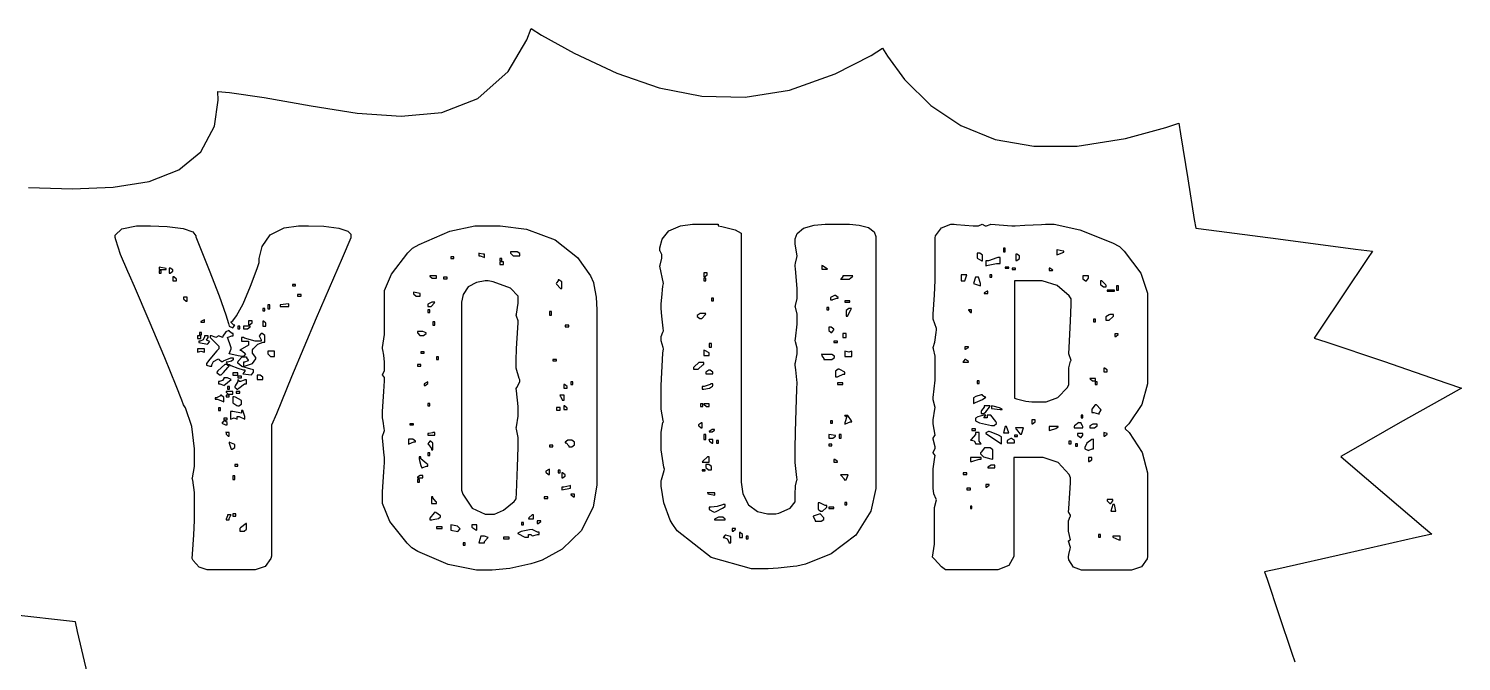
# Model space of a CAD drawing. Extents: x 97 to 264, y 28 to 329.
# Drawn here: x 163.6 to 262.5, y 113.3 to 157.1 of the extents above; entities that cross this region are included whole.
import ezdxf

# ---------------------------------------------------------------- set-up
doc = ezdxf.new("R2010")
doc.units = 0
doc.header["$MEASUREMENT"] = 0

msp = doc.modelspace()

# ---------------------------------------------------------------- linework, layer by layer
at = {"color": 32}
for points in [[(163.554, 146.071), (166.609, 145.976), (169.416, 146.093), (171.885, 146.505), (173.93, 147.292), (175.463, 148.535), (176.393, 150.316), (176.663, 152.122), (176.635, 152.717), (177.439, 152.644), (179.842, 152.289), (183.081, 151.719), (186.262, 151.22), (189.3, 150.998), (192.107, 151.263), (194.594, 152.222), (196.675, 154.084), (197.976, 156.274), (198.261, 157.056), (198.99, 156.61), (201.236, 155.356), (204.176, 153.971), (207.105, 152.962), (210.052, 152.392), (213.041, 152.321), (216.1, 152.811), (219.254, 153.923), (221.748, 155.211), (222.533, 155.715), (222.87, 155.145), (224.062, 153.533), (225.858, 151.736), (227.933, 150.352), (230.302, 149.407), (232.978, 148.926), (235.977, 148.936), (239.31, 149.462), (242.09, 150.215), (242.994, 150.53), (243.116, 149.78), (243.615, 146.685), (244.06, 143.873), (244.158, 143.264), (245.056, 143.149), (249.849, 142.524), (255.189, 141.826), (256.363, 141.676), (256.027, 141.173), (254.391, 138.73), (252.703, 136.218), (252.342, 135.679), (253.136, 135.414), (257.117, 134.069), (261.505, 132.566), (262.503, 132.221), (261.769, 131.808), (258.286, 129.832), (254.872, 127.89), (254.176, 127.493), (254.688, 127.052), (257.223, 124.879), (259.883, 122.616), (260.456, 122.131), (259.414, 121.894), (254.581, 120.8), (249.891, 119.742), (248.921, 119.521), (249.087, 119.028), (249.907, 116.576), (250.797, 113.913), (251.001, 113.312)], [(167.622, 112.484), (166.943, 115.412), (166.794, 116.064), (166.794, 116.064), (165.779, 116.18), (160.827, 116.739)]]:
    msp.add_lwpolyline(points, dxfattribs=at)
at = {"color": 7}
for points in [[(211.173, 143.44), (211.438, 143.396), (212.364, 143.153), (212.761, 142.918), (212.761, 142.839), (212.761, 125.978), (212.761, 125.712), (212.886, 124.912), (213.267, 124.152), (213.906, 123.696), (214.58, 123.542), (214.806, 123.542), (215.158, 123.542), (215.379, 123.587), (216.159, 123.913), (216.499, 124.35), (216.499, 124.495), (216.499, 124.671), (216.499, 124.87), (216.53, 125.461), (216.614, 125.862), (216.642, 125.906), (216.624, 126.048), (216.543, 126.665), (216.499, 127.076), (216.499, 127.212), (216.499, 127.416), (216.506, 128.027), (216.53, 129.197), (216.574, 130.725), (216.624, 132.139), (216.642, 132.608), (216.624, 132.795), (216.543, 133.488), (216.499, 133.809), (216.499, 133.915), (216.516, 133.995), (216.642, 134.597), (216.642, 134.797), (216.642, 134.973), (216.525, 135.424), (216.499, 135.503), (216.516, 135.617), (216.642, 136.642), (216.642, 136.984), (216.642, 137.16), (216.642, 137.337), (216.525, 137.805), (216.499, 137.866), (216.516, 137.92), (216.642, 138.409), (216.642, 138.571), (216.642, 139.092), (216.525, 140.45), (216.499, 140.652), (216.499, 140.705), (216.53, 140.86), (216.614, 141.253), (216.642, 141.358), (216.624, 141.464), (216.499, 142.179), (216.499, 142.416), (216.499, 142.539), (216.644, 142.905), (217.081, 143.26), (217.809, 143.473), (218.573, 143.545), (218.828, 143.545), (220.027, 143.545), (220.252, 143.545), (220.927, 143.485), (221.567, 143.308), (221.947, 143.01), (222.074, 142.697), (222.074, 142.592), (222.074, 125.801), (222.074, 125.283), (221.729, 123.724), (220.701, 122.049), (218.992, 120.775), (217.217, 120.057), (216.606, 119.908), (216.358, 119.882), (215.325, 119.782), (214.644, 119.732), (214.419, 119.732), (213.486, 119.732), (210.691, 120.522), (208.359, 122.353), (207.998, 122.873), (207.874, 123.103), (207.441, 124.302), (207.257, 125.452), (207.257, 125.835), (207.274, 125.871), (207.459, 126.515), (207.469, 126.611), (207.433, 126.753), (207.257, 127.944), (207.257, 128.341), (207.257, 128.94), (207.257, 129.179), (207.371, 129.84), (207.397, 129.892), (207.38, 129.99), (207.257, 130.763), (207.257, 131.021), (207.257, 131.55), (207.257, 132.398), (207.371, 134.621), (207.397, 134.938), (207.38, 135.018), (207.257, 135.487), (207.257, 135.643), (207.257, 135.775), (207.371, 136.094), (207.397, 136.172), (207.38, 136.367), (207.3, 137.182), (207.257, 137.721), (207.257, 137.9), (207.257, 138.045), (207.287, 138.479), (207.371, 139.26), (207.397, 139.453), (207.151, 140.652), (207.167, 140.706), (207.293, 141.195), (207.293, 141.358), (207.293, 141.446), (207.177, 141.684), (207.151, 141.71), (207.151, 141.909), (207.309, 142.504), (207.786, 143.079), (208.578, 143.427), (209.412, 143.545), (209.69, 143.545), (211.173, 143.545), (211.173, 143.44)], [(227.471, 143.545), (227.648, 143.528), (228.785, 143.44), (229.165, 143.44), (229.412, 143.545), (229.622, 143.44), (229.719, 143.44), (229.967, 143.528), (230.011, 143.545), (231.458, 143.44), (231.683, 143.44), (232.356, 143.466), (233.503, 143.528), (233.785, 143.545), (234.378, 143.545), (236.157, 143.153), (238.416, 142.25), (238.901, 141.993), (239.226, 141.684), (240.36, 140.159), (240.841, 138.783), (240.841, 138.325), (240.841, 132.997), (240.841, 132.522), (240.448, 131.093), (239.544, 129.744), (239.29, 129.505), (239.29, 129.399), (239.554, 129.144), (240.462, 127.759), (240.841, 126.37), (240.841, 125.906), (240.841, 120.58), (240.805, 120.421), (240.409, 119.866), (239.726, 119.628), (239.5, 119.628), (236.467, 119.628), (236.28, 119.628), (235.722, 119.844), (235.399, 120.359), (235.373, 120.51), (235.373, 120.565), (235.403, 120.73), (235.487, 121.109), (235.515, 121.215), (235.373, 121.638), (235.373, 121.666), (235.479, 121.744), (235.515, 121.744), (235.373, 122.344), (235.373, 122.943), (235.373, 123.049), (235.487, 123.34), (235.515, 123.366), (235.515, 123.438), (235.399, 123.614), (235.373, 123.649), (235.39, 123.897), (235.47, 124.95), (235.515, 125.668), (235.515, 125.906), (235.515, 126.012), (235.417, 126.25), (234.667, 127.076), (233.635, 127.423), (233.292, 127.423), (231.599, 127.423), (231.599, 120.79), (231.599, 120.581), (231.258, 119.95), (230.507, 119.662), (230.258, 119.662), (226.977, 119.662), (226.883, 119.662), (226.602, 119.878), (226.113, 120.395), (225.99, 120.544), (226.131, 121.426), (226.131, 123.965), (226.271, 124.495), (226.227, 124.549), (226.081, 124.906), (226.024, 125.313), (226.024, 125.448), (226.024, 126.33), (226.024, 126.639), (226.139, 127.442), (226.167, 127.565), (226.024, 127.742), (226.041, 127.768), (226.167, 128.065), (226.167, 128.165), (226.024, 128.694), (226.024, 128.765), (226.139, 128.95), (226.167, 128.976), (226.024, 129.752), (226.024, 130.035), (226.139, 130.758), (226.167, 130.881), (226.024, 131.41), (226.041, 131.57), (226.167, 132.773), (226.167, 133.174), (226.167, 134.232), (226.167, 134.426), (226.05, 134.929), (226.024, 135.008), (226.041, 135.035), (226.135, 135.388), (226.245, 136.058), (226.271, 136.242), (226.253, 136.34), (226.041, 136.992), (226.024, 137.018), (226.041, 137.319), (226.121, 138.673), (226.167, 139.656), (226.167, 139.983), (226.167, 142.592), (226.201, 142.743), (226.606, 143.294), (227.255, 143.545), (227.471, 143.545)], [(171.344, 143.44), (171.59, 143.44), (171.976, 143.44), (173.138, 143.393), (174.24, 143.25), (174.899, 143.009), (175.118, 142.75), (175.118, 142.663), (175.35, 142.092), (176.038, 140.375), (176.728, 138.585), (177.187, 137.291), (177.376, 136.675), (177.411, 136.489), (177.66, 136.385), (177.8, 136.561), (177.738, 136.561), (177.553, 136.747), (177.553, 136.808), (177.668, 136.878), (177.931, 137.22), (178.377, 138.034), (178.897, 139.258), (179.352, 140.487), (179.494, 140.899), (179.494, 141.177), (179.684, 142.011), (180.256, 142.805), (181.204, 143.281), (182.196, 143.44), (182.527, 143.44), (182.885, 143.44), (183.961, 143.4), (184.988, 143.278), (185.602, 143.068), (185.808, 142.845), (185.808, 142.769), (185.808, 142.592), (185.208, 141.207), (183.42, 137.045), (181.711, 132.993), (180.683, 130.444), (180.34, 129.661), (180.34, 129.399), (180.34, 120.614), (180.304, 120.456), (179.895, 119.9), (179.222, 119.662), (178.999, 119.662), (176.072, 119.662), (175.891, 119.662), (175.351, 119.852), (174.932, 120.305), (174.872, 120.438), (174.888, 120.738), (174.968, 122.079), (175.014, 123.071), (175.014, 123.402), (175.014, 124.707), (175.014, 125.016), (174.898, 125.853), (174.872, 125.942), (174.888, 126.013), (175.014, 126.807), (175.014, 127.07), (175.014, 127.493), (175.014, 128.013), (174.827, 129.567), (174.395, 130.854), (174.272, 131.057), (174.149, 131.389), (173.762, 132.373), (172.972, 134.308), (171.895, 136.857), (170.875, 139.229), (170.532, 140.017), (170.408, 140.273), (169.919, 141.443), (169.59, 142.452), (169.546, 142.628), (169.546, 142.78), (169.995, 143.233), (171.006, 143.44), (171.344, 143.44)], [(195.509, 143.44), (196.12, 143.44), (197.951, 143.196), (199.935, 142.462), (201.472, 141.238), (202.359, 139.983), (202.565, 139.524), (202.609, 139.365), (202.753, 138.509), (202.811, 137.63), (202.811, 137.337), (202.811, 126.012), (202.811, 125.514), (202.546, 124.021), (201.748, 122.384), (200.415, 121.097), (199.033, 120.332), (198.544, 120.157), (198.243, 120.069), (196.796, 119.76), (195.566, 119.628), (195.156, 119.628), (194.501, 119.628), (192.533, 120.02), (190.446, 120.924), (190.041, 121.179), (189.697, 121.497), (188.502, 123.005), (187.995, 124.255), (187.995, 124.671), (188.013, 125.042), (188.093, 126.44), (188.137, 127.073), (188.137, 127.283), (188.137, 127.409), (188.105, 127.786), (188.021, 128.561), (187.995, 128.764), (187.995, 128.896), (188.109, 129.214), (188.137, 129.293), (188.119, 129.425), (188.039, 129.928), (187.995, 130.167), (187.995, 130.245), (188.013, 130.598), (188.093, 131.989), (188.137, 132.719), (188.137, 132.961), (187.995, 133.138), (188.013, 133.165), (188.137, 133.409), (188.137, 133.49), (188.137, 133.843), (188.137, 134.009), (188.105, 134.505), (188.021, 134.857), (187.995, 134.902), (188.013, 135.026), (188.137, 135.913), (188.137, 136.208), (188.137, 138.571), (188.137, 138.953), (188.616, 140.097), (189.75, 141.57), (190.077, 141.887), (190.526, 142.151), (192.643, 143.061), (194.37, 143.44), (194.946, 143.44), (195.509, 143.44)], [(194.663, 141.534), (194.663, 141.358), (194.759, 141.358), (195.006, 141.27), (195.05, 141.252), (195.05, 141.464), (194.952, 141.464), (194.707, 141.518), (194.663, 141.534)], [(196.85, 141.64), (196.85, 141.534), (196.858, 141.508), (197.036, 141.358), (197.097, 141.358), (197.485, 141.358), (197.485, 141.464), (197.485, 141.508), (197.299, 141.64), (197.239, 141.64), (196.85, 141.64)], [(229.059, 141.534), (229.059, 141.252), (229.059, 141.191), (229.384, 141.023), (229.446, 141.005), (229.446, 141.358), (229.446, 141.402), (229.26, 141.534), (229.199, 141.534), (229.059, 141.534)], [(230.893, 141.64), (230.999, 141.64), (230.999, 141.887), (230.893, 141.887), (230.893, 141.64)], [(234.561, 141.781), (234.561, 141.428), (234.64, 141.456), (235.056, 141.621), (235.056, 141.676), (235.002, 141.686), (234.596, 141.773), (234.561, 141.781)], [(172.579, 140.582), (172.579, 140.406), (173.073, 140.406), (173.073, 140.476), (172.579, 140.582)], [(173.284, 140.512), (173.284, 140.159), (173.345, 140.159), (173.531, 140.291), (173.531, 140.335), (173.531, 140.379), (173.345, 140.512), (173.284, 140.512)], [(192.723, 141.181), (192.933, 141.181), (192.933, 141.288), (192.723, 141.288), (192.723, 141.181)], [(196.108, 141.005), (196.251, 141.005), (196.251, 141.181), (196.108, 141.181), (196.108, 141.005)], [(196.108, 140.758), (196.357, 140.758), (196.357, 140.935), (196.108, 140.935), (196.108, 140.758)], [(218.333, 140.688), (218.333, 140.442), (218.722, 140.442), (218.713, 140.459), (218.396, 140.662), (218.333, 140.688)], [(229.658, 141.005), (229.658, 140.652), (229.719, 140.68), (230.414, 140.829), (230.646, 140.829), (230.646, 141.252), (230.504, 141.252), (230.416, 141.217), (229.847, 141.005), (229.658, 141.005)], [(230.999, 140.582), (230.999, 140.512), (231.246, 140.512), (231.246, 140.582), (230.999, 140.582)], [(231.492, 140.406), (231.705, 140.406), (231.705, 140.512), (231.492, 140.512), (231.492, 140.406)], [(231.739, 141.464), (231.739, 141.041), (231.801, 141.041), (231.987, 141.173), (231.987, 141.217), (231.987, 141.323), (231.987, 141.359), (231.801, 141.464), (231.739, 141.464)], [(234.032, 140.512), (234.032, 140.335), (234.28, 140.335), (234.287, 140.357), (234.096, 140.512), (234.032, 140.512)], [(172.579, 140.335), (172.579, 140.159), (172.721, 140.159), (172.721, 140.335), (172.579, 140.335)], [(173.531, 139.912), (173.531, 139.63), (173.779, 139.63), (173.779, 139.7), (173.779, 139.754), (173.593, 139.912), (173.531, 139.912)], [(191.276, 139.983), (191.284, 139.956), (191.437, 139.806), (191.488, 139.806), (191.735, 139.806), (191.735, 139.983), (191.276, 139.983)], [(192.228, 139.77), (192.476, 139.77), (192.476, 139.876), (192.228, 139.876), (192.228, 139.77)], [(193.463, 137.972), (193.463, 125.166), (193.551, 124.893), (194.207, 123.927), (195.104, 123.508), (195.403, 123.508), (195.545, 123.508), (195.749, 123.508), (196.365, 123.773), (197.088, 124.39), (197.239, 124.567), (197.255, 124.973), (197.335, 126.789), (197.379, 128.138), (197.379, 128.588), (197.379, 128.808), (197.265, 129.391), (197.239, 129.469), (197.255, 129.541), (197.379, 130.281), (197.379, 130.528), (197.379, 130.943), (197.265, 132.027), (197.239, 132.185), (197.283, 132.257), (197.485, 132.654), (197.485, 132.785), (197.441, 132.883), (197.239, 133.604), (197.239, 133.843), (197.239, 134.123), (197.269, 134.96), (197.352, 136.385), (197.379, 136.737), (197.379, 136.87), (197.265, 137.188), (197.239, 137.267), (197.255, 137.337), (197.379, 138.078), (197.379, 138.325), (197.379, 138.395), (197.379, 138.58), (196.854, 139.132), (195.641, 139.569), (195.298, 139.63), (195.096, 139.63), (194.49, 139.525), (193.918, 139.211), (193.576, 138.693), (193.463, 138.152), (193.463, 137.972)], [(200.131, 139.7), (200.131, 139.639), (200.015, 139.481), (199.989, 139.453), (200.024, 139.393), (200.288, 139.101), (200.378, 139.101), (200.378, 139.524), (200.378, 139.568), (200.192, 139.7), (200.131, 139.7)], [(210.185, 140.159), (210.185, 139.912), (210.246, 139.912), (210.432, 140.045), (210.432, 140.089), (210.432, 140.193), (210.185, 140.193), (210.185, 140.159)], [(210.185, 139.63), (210.326, 139.63), (210.326, 139.806), (210.185, 139.806), (210.185, 139.63)], [(219.781, 139.983), (219.781, 139.922), (219.666, 139.762), (219.64, 139.736), (220.133, 139.736), (220.222, 139.736), (220.45, 139.938), (220.486, 139.983), (219.781, 139.983)], [(227.965, 140.053), (227.965, 139.63), (228.211, 139.63), (228.353, 140.053), (227.965, 140.053)], [(228.953, 139.876), (228.812, 139.453), (229.306, 139.277), (229.306, 139.453), (229.165, 139.876), (228.953, 139.876)], [(229.941, 139.876), (230.081, 139.876), (230.081, 140.053), (229.941, 140.053), (229.941, 139.876)], [(231.635, 139.63), (231.635, 131.516), (231.793, 131.472), (232.436, 131.327), (232.839, 131.269), (232.974, 131.269), (233.575, 131.269), (233.839, 131.269), (234.636, 131.565), (235.303, 132.266), (235.409, 132.468), (235.409, 133.456), (235.409, 133.624), (235.522, 134.074), (235.549, 134.126), (235.409, 134.585), (235.426, 135.018), (235.505, 136.834), (235.549, 138.005), (235.549, 138.395), (235.426, 138.599), (234.597, 139.317), (233.565, 139.63), (233.222, 139.63), (231.635, 139.63)], [(236.361, 139.983), (236.361, 139.806), (236.369, 139.78), (236.547, 139.63), (236.608, 139.63), (236.75, 139.806), (236.75, 139.983), (236.361, 139.983)], [(237.596, 139.63), (237.596, 139.383), (237.604, 139.357), (237.782, 139.207), (237.842, 139.207), (237.985, 139.207), (237.985, 139.311), (237.949, 139.355), (237.684, 139.63), (237.596, 139.63)], [(181.787, 139.383), (181.787, 139.277), (181.997, 139.277), (181.997, 139.383), (181.787, 139.383)], [(182.14, 138.571), (182.386, 138.571), (182.386, 138.678), (182.14, 138.678), (182.14, 138.571)], [(190.147, 138.854), (190.147, 138.748), (190.155, 138.722), (190.333, 138.571), (190.394, 138.571), (190.606, 138.571), (190.606, 138.748), (190.147, 138.854)], [(218.935, 138.429), (218.935, 138.325), (219.075, 138.325), (219.11, 138.343), (219.374, 138.429), (219.464, 138.429), (219.464, 138.473), (219.277, 138.606), (219.215, 138.606), (219.162, 138.598), (218.935, 138.472), (218.935, 138.429)], [(229.552, 138.748), (229.799, 138.748), (229.799, 138.924), (229.755, 138.916), (229.552, 138.791), (229.552, 138.748)], [(238.055, 138.924), (238.548, 138.924), (238.548, 138.994), (238.055, 138.994), (238.055, 138.924)], [(238.69, 138.994), (238.831, 138.994), (238.831, 139.277), (238.69, 139.277), (238.69, 138.994)], [(174.272, 138.501), (174.272, 138.395), (174.28, 138.369), (174.458, 138.219), (174.519, 138.219), (174.519, 138.501), (174.272, 138.501)], [(179.74, 137.547), (179.881, 137.547), (179.881, 137.724), (179.74, 137.724), (179.74, 137.547)], [(180.093, 137.69), (180.233, 137.69), (180.233, 137.972), (180.093, 137.972), (180.093, 137.69)], [(180.939, 137.972), (180.939, 137.866), (181.54, 137.866), (181.54, 138.042), (180.939, 137.972)], [(191.135, 137.972), (191.135, 137.866), (191.276, 137.866), (191.364, 137.866), (191.593, 138.104), (191.629, 138.148), (191.418, 138.148), (191.374, 138.14), (191.135, 138.015), (191.135, 137.972)], [(191.135, 137.443), (191.276, 137.443), (191.276, 137.619), (191.135, 137.619), (191.135, 137.443)], [(210.715, 138.253), (210.855, 138.253), (210.855, 138.429), (210.715, 138.429), (210.715, 138.253)], [(218.686, 137.619), (218.828, 137.619), (218.828, 137.796), (218.686, 137.796), (218.686, 137.619)], [(219.921, 138.148), (220.274, 138.148), (220.274, 138.253), (219.921, 138.253), (219.921, 138.148)], [(220.027, 137.547), (220.027, 137.195), (220.115, 137.195), (220.352, 137.636), (220.38, 137.724), (220.24, 137.724), (220.204, 137.716), (220.027, 137.59), (220.027, 137.547)], [(228.46, 137.619), (228.468, 137.593), (228.619, 137.443), (228.67, 137.443), (228.67, 137.619), (228.46, 137.619)], [(175.471, 136.772), (175.719, 136.772), (175.719, 136.948), (175.683, 136.94), (175.471, 136.814), (175.471, 136.772)], [(178.752, 136.842), (178.752, 136.595), (178.813, 136.595), (178.999, 136.727), (178.999, 136.772), (178.999, 136.878), (178.752, 136.878), (178.752, 136.842)], [(179.74, 136.842), (179.74, 136.489), (179.953, 136.489), (179.953, 136.665), (179.953, 136.71), (179.792, 136.842), (179.74, 136.842)], [(191.488, 136.561), (191.629, 136.561), (191.629, 136.808), (191.488, 136.808), (191.488, 136.561)], [(199.532, 137.267), (199.672, 137.267), (199.672, 137.513), (199.532, 137.513), (199.532, 137.267)], [(200.624, 136.455), (200.871, 136.455), (200.871, 136.561), (200.624, 136.561), (200.624, 136.455)], [(209.726, 137.195), (209.735, 137.168), (209.912, 137.018), (209.973, 137.018), (210.061, 137.018), (210.298, 137.311), (210.326, 137.371), (209.973, 137.371), (209.929, 137.363), (209.726, 137.238), (209.726, 137.195)], [(237.103, 136.808), (237.243, 136.808), (237.243, 136.984), (237.103, 136.984), (237.103, 136.808)], [(237.949, 137.09), (237.949, 136.914), (238.089, 136.914), (238.186, 136.914), (238.442, 137.15), (238.478, 137.195), (238.478, 137.301), (238.231, 137.301), (238.177, 137.284), (237.949, 137.14), (237.949, 137.09)], [(175.224, 135.643), (175.471, 135.643), (175.471, 135.819), (175.224, 135.819), (175.224, 135.643)], [(175.719, 135.819), (175.719, 135.756), (175.617, 135.564), (175.402, 135.467), (175.331, 135.467), (175.331, 135.36), (175.93, 135.254), (176.072, 135.431), (175.86, 135.537), (175.966, 135.713), (175.966, 135.819), (175.719, 135.819)], [(175.367, 135.89), (175.507, 135.89), (175.507, 136.066), (175.367, 136.066), (175.367, 135.89)], [(176.954, 135.713), (176.706, 135.819), (176.495, 135.713), (176.451, 135.731), (176.192, 135.819), (176.106, 135.819), (176.106, 135.713), (176.706, 135.114), (176.706, 134.938), (176.564, 134.797), (176.071, 134.228), (175.86, 133.914), (175.86, 133.809), (176.072, 133.739), (176.213, 133.739), (176.213, 133.817), (176.339, 134.051), (176.626, 134.215), (176.706, 134.232), (176.714, 134.206), (176.893, 134.056), (176.954, 134.056), (177.032, 134.1), (177.528, 134.302), (177.694, 134.302), (177.694, 134.196), (177.694, 134.165), (177.566, 134.069), (177.292, 134.02), (177.201, 134.02), (177.307, 133.843), (177.121, 133.843), (176.626, 133.402), (176.565, 133.314), (176.573, 133.288), (176.751, 133.138), (176.812, 133.138), (176.867, 133.138), (177.032, 133.294), (177.332, 133.642), (177.411, 133.739), (177.376, 133.739), (177.271, 133.817), (177.271, 133.843), (177.411, 133.843), (177.526, 133.791), (178.025, 133.588), (178.384, 133.49), (178.506, 133.49), (178.506, 133.386), (178.365, 133.21), (178.965, 133.138), (179.105, 133.314), (179.105, 133.49), (178.919, 133.518), (178.281, 133.703), (178.012, 133.941), (178.012, 134.02), (178.047, 134.074), (178.311, 134.372), (178.399, 134.372), (178.612, 134.372), (178.612, 134.312), (178.725, 134.153), (178.752, 134.126), (178.717, 134.109), (178.478, 134.02), (178.399, 134.02), (178.399, 133.739), (178.54, 133.748), (179.035, 133.919), (179.247, 134.233), (179.247, 134.338), (179.035, 134.621), (179.035, 134.867), (179.087, 134.955), (179.404, 135.264), (179.761, 135.396), (179.881, 135.396), (179.881, 135.819), (179.881, 135.864), (179.695, 135.996), (179.634, 135.996), (179.494, 135.819), (179.51, 135.793), (179.634, 135.549), (179.634, 135.467), (179.494, 135.467), (179.219, 135.467), (178.478, 135.669), (178.399, 135.713), (178.259, 135.713), (178.259, 135.467), (178.752, 135.467), (178.752, 135.184), (178.153, 134.831), (178.249, 134.831), (178.506, 134.629), (178.542, 134.585), (178.399, 134.408), (178.308, 134.408), (178.037, 134.458), (177.534, 134.559), (177.411, 134.585), (177.553, 134.938), (177.553, 135.005), (177.496, 135.208), (177.351, 135.608), (177.307, 135.713), (177.351, 135.731), (177.607, 135.819), (177.694, 135.819), (177.694, 135.996), (177.632, 135.996), (177.447, 136.128), (177.447, 136.172), (177.403, 136.19), (177.187, 136.102), (176.988, 135.801), (176.954, 135.713)], [(178.012, 136.313), (178.153, 136.313), (178.153, 136.489), (178.012, 136.489), (178.012, 136.313)], [(178.399, 136.489), (178.399, 136.313), (178.612, 136.313), (178.672, 136.313), (178.858, 136.445), (178.858, 136.489), (178.399, 136.489)], [(190.43, 136.136), (190.43, 136.032), (190.438, 136.005), (190.59, 135.855), (190.64, 135.855), (190.783, 135.855), (190.843, 135.855), (191.029, 135.988), (191.029, 136.032), (190.783, 136.136), (190.43, 136.136)], [(218.828, 136.419), (218.828, 136.242), (218.828, 136.198), (218.985, 136.066), (219.039, 136.066), (219.181, 136.242), (219.181, 136.287), (218.995, 136.419), (218.935, 136.419), (218.828, 136.419)], [(219.781, 135.713), (220.027, 135.713), (220.027, 135.996), (219.781, 135.996), (219.781, 135.713)], [(238.584, 135.96), (238.584, 135.783), (238.636, 135.783), (238.795, 135.916), (238.795, 135.96), (238.584, 135.96)], [(175.224, 134.938), (175.224, 134.691), (175.471, 134.761), (175.719, 134.691), (175.719, 134.938), (175.224, 134.938)], [(180.093, 134.761), (180.093, 134.585), (180.101, 134.559), (180.279, 134.408), (180.34, 134.408), (180.552, 134.408), (180.552, 134.761), (180.093, 134.761)], [(190.64, 134.621), (190.889, 134.621), (190.889, 134.725), (190.64, 134.725), (190.64, 134.621)], [(210.185, 134.831), (210.185, 134.479), (210.572, 134.479), (210.572, 134.585), (210.572, 134.647), (210.256, 134.815), (210.185, 134.831)], [(210.572, 135.044), (210.715, 135.044), (210.715, 135.29), (210.572, 135.29), (210.572, 135.044)], [(218.333, 134.585), (218.333, 134.479), (218.351, 134.452), (218.476, 134.261), (218.476, 134.196), (218.969, 134.196), (219.029, 134.196), (219.215, 134.328), (219.215, 134.372), (219.215, 134.416), (219.029, 134.549), (218.969, 134.549), (218.333, 134.549), (218.333, 134.585)], [(219.181, 135.36), (219.428, 135.36), (219.428, 135.467), (219.181, 135.467), (219.181, 135.36)], [(219.921, 134.761), (219.921, 134.408), (220.416, 134.408), (220.416, 134.761), (220.204, 134.691), (219.921, 134.761)], [(228.211, 135.078), (228.211, 134.902), (228.273, 134.902), (228.46, 135.034), (228.46, 135.078), (228.211, 135.078)], [(190.43, 133.739), (190.64, 133.739), (190.64, 133.843), (190.43, 133.843), (190.43, 133.739)], [(191.735, 134.196), (191.875, 134.196), (191.875, 134.372), (191.735, 134.372), (191.735, 134.196)], [(199.778, 134.092), (200.025, 134.092), (200.025, 134.196), (199.778, 134.196), (199.778, 134.092)], [(209.48, 133.633), (209.48, 133.526), (209.69, 133.526), (209.813, 133.526), (210.131, 133.818), (210.185, 133.879), (210.185, 133.985), (209.973, 133.985), (209.849, 133.985), (209.532, 133.695), (209.48, 133.633)], [(228.211, 134.196), (228.071, 134.02), (228.46, 134.02), (228.46, 134.064), (228.273, 134.196), (228.211, 134.196)], [(237.808, 133.597), (237.808, 133.35), (238.055, 133.35), (238.055, 133.456), (238.055, 133.492), (237.869, 133.597), (237.808, 133.597)], [(177.058, 132.927), (177.058, 132.88), (176.957, 132.738), (176.742, 132.68), (176.671, 132.68), (176.671, 132.504), (176.768, 132.504), (177.014, 132.416), (177.058, 132.398), (177.553, 132.821), (177.307, 132.927), (177.058, 132.927)], [(177.66, 133.103), (178.012, 133.103), (178.012, 133.28), (177.66, 133.28), (177.66, 133.103)], [(178.012, 132.785), (178.012, 132.671), (177.835, 132.372), (177.8, 132.328), (177.8, 132.284), (177.958, 132.151), (178.012, 132.151), (178.073, 132.205), (178.477, 132.504), (178.612, 132.504), (178.612, 132.785), (178.506, 132.785), (178.461, 132.769), (178.203, 132.68), (178.117, 132.68), (178.121, 132.691), (178.038, 132.785), (178.012, 132.785)], [(178.012, 132.927), (178.259, 132.927), (178.259, 133.033), (178.012, 133.033), (178.012, 132.927)], [(179.352, 133.103), (179.352, 132.821), (179.74, 132.821), (179.74, 132.927), (179.74, 132.971), (179.554, 133.103), (179.494, 133.103), (179.352, 133.103)], [(190.889, 132.468), (190.889, 132.398), (190.949, 132.398), (191.135, 132.53), (191.135, 132.574), (191.135, 132.644), (191.099, 132.636), (190.889, 132.511), (190.889, 132.468)], [(201.013, 132.468), (201.154, 132.468), (201.154, 132.644), (201.013, 132.644), (201.013, 132.468)], [(210.326, 133.28), (210.326, 133.21), (210.821, 133.21), (210.821, 133.28), (210.821, 133.324), (210.634, 133.456), (210.572, 133.456), (210.528, 133.448), (210.326, 133.322), (210.326, 133.28)], [(219.287, 133.35), (219.287, 132.997), (219.428, 132.997), (219.48, 133.025), (219.811, 133.174), (219.921, 133.174), (219.921, 133.244), (219.921, 133.315), (219.595, 133.5), (219.534, 133.526), (219.472, 133.526), (219.287, 133.394), (219.287, 133.35)], [(219.428, 132.468), (219.781, 132.468), (219.781, 132.574), (219.428, 132.574), (219.428, 132.468)], [(229.059, 132.538), (229.199, 132.538), (229.199, 132.715), (229.059, 132.715), (229.059, 132.538)], [(236.854, 132.891), (236.863, 132.865), (237.042, 132.715), (237.103, 132.715), (237.243, 132.715), (237.243, 132.891), (236.854, 132.891)], [(237.207, 132.468), (237.349, 132.468), (237.349, 132.644), (237.207, 132.644), (237.207, 132.468)], [(176.812, 131.727), (176.812, 131.682), (176.547, 131.55), (176.459, 131.55), (176.459, 131.446), (176.608, 131.446), (176.997, 131.295), (177.058, 131.269), (177.058, 131.516), (177.058, 131.57), (176.873, 131.727), (176.812, 131.727)], [(177.201, 131.975), (177.201, 131.931), (177.358, 131.798), (177.411, 131.798), (177.66, 131.798), (177.66, 131.975), (177.201, 131.975)], [(177.201, 131.622), (177.411, 131.622), (177.411, 131.727), (177.201, 131.727), (177.201, 131.622)], [(177.307, 132.151), (177.447, 132.151), (177.447, 132.328), (177.307, 132.328), (177.307, 132.151)], [(177.66, 131.622), (177.66, 131.269), (177.66, 131.199), (177.95, 131.014), (178.012, 130.987), (178.073, 130.987), (178.259, 131.119), (178.259, 131.163), (178.259, 131.269), (178.259, 131.358), (177.843, 131.588), (177.764, 131.622), (177.66, 131.622)], [(177.906, 131.869), (178.153, 131.869), (178.153, 131.975), (177.906, 131.975), (177.906, 131.869)], [(200.272, 131.763), (200.272, 131.656), (200.288, 131.63), (200.414, 131.439), (200.414, 131.374), (200.554, 131.374), (200.554, 131.727), (200.272, 131.727), (200.272, 131.763)], [(200.518, 132.468), (200.518, 132.221), (200.767, 132.221), (200.767, 132.292), (200.757, 132.319), (200.577, 132.468), (200.518, 132.468)], [(210.079, 132.328), (210.079, 132.151), (210.204, 132.151), (210.581, 132.209), (210.803, 132.354), (210.821, 132.398), (210.821, 132.504), (210.679, 132.504), (210.634, 132.478), (210.217, 132.328), (210.079, 132.328)], [(228.812, 131.516), (228.812, 131.163), (228.953, 131.217), (229.446, 131.441), (229.658, 131.586), (229.658, 131.586), (229.605, 131.586), (229.446, 131.718), (229.446, 131.763), (229.34, 131.746), (228.969, 131.64), (228.812, 131.548), (228.812, 131.516)], [(176.671, 130.668), (176.812, 130.668), (176.812, 130.845), (176.671, 130.845), (176.671, 130.668)], [(178.259, 130.668), (178.259, 130.492), (177.66, 130.598), (177.517, 130.598), (177.517, 130.069), (177.764, 130.175), (177.976, 130.069), (177.976, 130.245), (178.117, 130.245), (178.506, 130.069), (178.506, 130.245), (178.365, 130.668), (178.259, 130.668)], [(191.135, 130.987), (191.276, 130.987), (191.276, 131.163), (191.135, 131.163), (191.135, 130.987)], [(200.025, 130.704), (200.272, 130.704), (200.272, 130.881), (200.025, 130.881), (200.025, 130.704)], [(200.518, 130.987), (200.518, 130.74), (200.767, 130.74), (200.767, 130.81), (200.757, 130.838), (200.577, 130.987), (200.518, 130.987)], [(209.973, 130.951), (210.115, 130.951), (210.115, 131.127), (209.973, 131.127), (209.973, 130.951)], [(210.185, 131.127), (210.193, 131.101), (210.371, 130.951), (210.432, 130.951), (210.572, 130.951), (210.572, 131.127), (210.185, 131.127)], [(229.552, 130.987), (229.552, 130.899), (229.376, 130.67), (229.342, 130.634), (229.342, 130.458), (229.482, 130.458), (229.53, 130.458), (229.675, 130.59), (229.913, 130.899), (229.975, 130.987), (229.552, 130.987)], [(230.047, 130.987), (230.047, 130.81), (230.646, 130.74), (230.787, 130.74), (230.787, 130.768), (230.601, 130.85), (230.17, 130.961), (230.047, 130.987)], [(237.207, 131.057), (236.996, 130.774), (236.996, 130.528), (237.119, 130.528), (237.454, 130.44), (237.49, 130.422), (237.49, 130.493), (237.604, 130.67), (237.632, 130.704), (237.588, 130.766), (237.302, 131.057), (237.207, 131.057)], [(177.058, 129.963), (176.918, 129.786), (177.165, 129.682), (177.271, 129.682), (177.271, 129.822), (177.275, 129.837), (177.112, 129.963), (177.058, 129.963)], [(177.058, 130.035), (177.271, 130.035), (177.271, 130.139), (177.058, 130.139), (177.058, 130.035)], [(189.901, 129.682), (190.147, 129.682), (190.147, 129.752), (189.901, 129.752), (189.901, 129.682)], [(209.833, 129.646), (209.841, 129.62), (210.018, 129.469), (210.079, 129.469), (210.079, 129.822), (210.043, 129.814), (209.833, 129.689), (209.833, 129.646)], [(218.935, 129.786), (219.075, 129.786), (219.075, 129.963), (218.935, 129.963), (218.935, 129.786)], [(219.921, 130.351), (219.921, 130.325), (220.027, 130.245), (220.063, 130.245), (219.921, 129.822), (219.921, 129.716), (219.974, 129.744), (220.304, 129.892), (220.416, 129.892), (220.388, 129.964), (220.144, 130.315), (220.063, 130.315), (219.921, 130.315), (219.921, 130.351)], [(228.953, 130.105), (228.953, 129.999), (228.953, 129.952), (229.222, 129.81), (229.861, 129.673), (230.047, 129.646), (230.188, 129.646), (230.24, 129.646), (230.4, 129.778), (230.4, 129.822), (230.356, 129.91), (230.017, 130.351), (229.905, 130.351), (229.765, 130.351), (229.765, 130.175), (229.518, 130.175), (229.658, 130.351), (229.518, 130.351), (229.43, 130.335), (229.103, 130.242), (228.953, 130.139), (228.953, 130.105)], [(232.833, 130.035), (232.833, 129.752), (232.894, 129.752), (233.08, 129.884), (233.08, 129.928), (233.08, 130.035), (232.833, 130.035)], [(235.762, 129.576), (235.762, 129.469), (236.361, 129.469), (236.361, 129.576), (236.343, 129.603), (236.255, 129.769), (236.255, 129.822), (236.115, 129.822), (236.087, 129.832), (235.788, 129.62), (235.762, 129.576)], [(236.255, 130.175), (236.361, 130.175), (236.361, 130.351), (236.255, 130.351), (236.255, 130.175)], [(236.854, 129.576), (236.854, 129.469), (237.103, 129.469), (237.163, 129.469), (237.349, 129.602), (237.349, 129.646), (237.349, 129.716), (237.103, 129.716), (237.059, 129.726), (236.854, 129.614), (236.854, 129.576)], [(177.201, 129.187), (177.201, 129.081), (177.201, 129.037), (177.358, 128.904), (177.411, 128.904), (177.411, 129.153), (177.201, 129.153), (177.201, 129.187)], [(189.794, 128.694), (189.794, 128.341), (189.847, 128.368), (190.178, 128.517), (190.288, 128.517), (190.288, 128.561), (190.102, 128.694), (190.041, 128.694), (189.794, 128.694)], [(191.135, 129.081), (191.135, 128.976), (191.629, 128.976), (191.629, 129.153), (191.488, 129.153), (191.452, 129.135), (191.214, 129.081), (191.135, 129.081)], [(200.624, 128.447), (200.685, 128.447), (200.871, 128.236), (200.871, 128.165), (201.013, 128.165), (201.074, 128.165), (201.26, 128.297), (201.26, 128.341), (201.26, 128.447), (201.26, 128.491), (201.074, 128.623), (201.013, 128.623), (200.871, 128.623), (200.809, 128.623), (200.624, 128.491), (200.624, 128.447)], [(210.185, 128.658), (210.326, 128.658), (210.326, 129.01), (210.185, 129.01), (210.185, 128.658)], [(210.572, 129.187), (210.715, 129.187), (210.767, 129.187), (210.925, 129.319), (210.925, 129.363), (210.821, 129.363), (210.759, 129.363), (210.572, 129.231), (210.572, 129.187)], [(210.572, 128.694), (210.572, 128.588), (210.581, 128.561), (210.76, 128.411), (210.821, 128.411), (210.821, 128.658), (210.572, 128.658), (210.572, 128.694)], [(218.828, 129.01), (218.828, 128.764), (219.039, 128.764), (219.101, 128.764), (219.287, 128.896), (219.287, 128.94), (218.828, 129.01)], [(219.534, 128.764), (219.674, 128.764), (219.674, 129.01), (219.534, 129.01), (219.534, 128.764)], [(228.953, 129.153), (228.953, 129.02), (228.661, 128.677), (228.6, 128.623), (228.666, 128.623), (228.869, 128.566), (228.953, 128.423), (228.953, 128.375), (229.342, 128.375), (229.199, 128.552), (229.199, 129.153), (228.953, 129.153)], [(228.706, 129.293), (228.953, 129.293), (228.953, 129.399), (228.706, 129.399), (228.706, 129.293)], [(229.658, 129.081), (230.753, 128.375), (230.753, 128.8), (230.753, 128.84), (230.54, 128.958), (230.046, 129.17), (229.905, 129.223), (229.843, 129.223), (229.658, 129.117), (229.658, 129.081)], [(230.999, 129.576), (230.893, 129.117), (231.246, 129.117), (231.105, 129.576), (230.999, 129.576)], [(231.14, 128.552), (231.14, 128.447), (231.635, 128.447), (231.635, 128.552), (231.635, 128.596), (231.448, 128.728), (231.386, 128.728), (231.342, 128.72), (231.14, 128.595), (231.14, 128.552)], [(231.635, 128.87), (231.845, 128.87), (231.845, 128.976), (231.635, 128.976), (231.635, 128.87)], [(231.739, 129.505), (231.739, 129.399), (231.774, 129.347), (232.038, 129.046), (232.128, 129.046), (232.268, 129.469), (231.739, 129.469), (231.739, 129.505)], [(234.032, 129.576), (234.032, 129.293), (234.138, 129.311), (234.509, 129.421), (234.667, 129.537), (234.667, 129.576), (234.032, 129.576)], [(236.008, 129.081), (236.008, 128.976), (236.016, 128.95), (236.194, 128.8), (236.255, 128.8), (236.361, 128.976), (236.361, 129.081), (236.008, 129.081)], [(236.502, 128.022), (236.75, 127.918), (236.784, 127.936), (237.023, 128.022), (237.103, 128.022), (237.103, 128.694), (236.996, 128.659), (236.642, 128.425), (236.502, 128.123), (236.502, 128.022)], [(237.808, 129.153), (237.808, 128.904), (237.869, 128.904), (238.055, 129.037), (238.055, 129.081), (237.808, 129.153)], [(177.411, 128.481), (177.411, 128.411), (177.553, 127.988), (177.614, 127.988), (177.8, 128.12), (177.8, 128.165), (177.8, 128.271), (177.8, 128.324), (177.473, 128.465), (177.411, 128.481)], [(191.276, 128.552), (191.135, 128.375), (191.179, 128.331), (191.382, 128.047), (191.382, 127.952), (191.488, 127.952), (191.488, 128.375), (191.488, 128.419), (191.328, 128.552), (191.276, 128.552)], [(191.135, 127.565), (191.276, 127.565), (191.276, 127.742), (191.135, 127.742), (191.135, 127.565)], [(199.532, 128.165), (199.778, 128.165), (199.778, 128.271), (199.532, 128.271), (199.532, 128.165)], [(211.067, 128.411), (211.208, 128.411), (211.208, 128.588), (211.067, 128.588), (211.067, 128.411)], [(218.828, 128.235), (219.039, 128.235), (219.039, 128.341), (218.828, 128.341), (218.828, 128.235)], [(229.306, 127.742), (229.306, 127.675), (229.517, 127.477), (230.01, 127.335), (230.152, 127.317), (230.152, 127.918), (230.152, 127.962), (229.966, 128.094), (229.905, 128.094), (229.658, 128.094), (229.57, 128.094), (229.34, 127.803), (229.306, 127.742)], [(235.409, 128.375), (235.549, 128.375), (235.549, 128.552), (235.409, 128.552), (235.409, 128.375)], [(235.868, 128.199), (236.008, 128.199), (236.008, 128.375), (235.868, 128.375), (235.868, 128.199)], [(177.8, 126.824), (178.012, 126.824), (178.012, 126.93), (177.8, 126.93), (177.8, 126.824)], [(190.536, 127.423), (190.536, 127.317), (190.552, 127.212), (190.64, 126.86), (190.719, 126.717), (190.747, 126.717), (190.791, 126.735), (191.049, 126.824), (191.135, 126.824), (191.135, 126.93), (191.055, 126.983), (190.64, 127.34), (190.64, 127.459), (190.536, 127.459), (190.536, 127.423)], [(210.079, 127.106), (210.572, 127.106), (210.572, 127.459), (210.449, 127.459), (210.131, 127.168), (210.079, 127.106)], [(210.326, 126.93), (210.326, 126.753), (210.334, 126.727), (210.512, 126.577), (210.572, 126.577), (210.715, 126.577), (210.715, 126.753), (210.715, 126.798), (210.528, 126.93), (210.468, 126.93), (210.326, 126.93)], [(219.181, 127.283), (219.181, 127.106), (219.428, 127.106), (219.428, 127.15), (219.242, 127.283), (219.181, 127.283)], [(228.6, 127.423), (228.6, 127.14), (228.706, 127.14), (228.767, 127.168), (229.197, 127.317), (229.342, 127.317), (229.342, 127.423), (228.6, 127.423)], [(229.799, 126.717), (230.294, 126.717), (230.294, 126.894), (230.081, 126.894), (230.028, 126.886), (229.799, 126.76), (229.799, 126.717)], [(236.75, 127.423), (236.75, 127.14), (236.81, 127.14), (236.996, 127.273), (236.996, 127.317), (236.996, 127.423), (236.75, 127.423)], [(177.66, 125.906), (177.8, 125.906), (177.8, 126.154), (177.66, 126.154), (177.66, 125.906)], [(190.43, 126.012), (190.783, 126.012), (190.783, 126.188), (190.64, 126.188), (190.605, 126.18), (190.43, 126.055), (190.43, 126.012)], [(190.43, 125.729), (190.57, 125.729), (190.57, 125.906), (190.43, 125.906), (190.43, 125.729)], [(199.283, 126.435), (199.292, 126.409), (199.471, 126.258), (199.532, 126.258), (199.532, 126.611), (199.488, 126.603), (199.283, 126.478), (199.283, 126.435)], [(200.131, 126.365), (200.272, 126.365), (200.272, 126.541), (200.131, 126.541), (200.131, 126.365)], [(200.378, 126.365), (200.378, 126.012), (200.438, 126.012), (200.624, 126.144), (200.624, 126.188), (200.624, 126.232), (200.438, 126.365), (200.378, 126.365)], [(210.079, 126.507), (210.292, 126.507), (210.292, 126.577), (210.079, 126.577), (210.079, 126.507)], [(219.64, 126.224), (219.684, 126.19), (219.887, 125.951), (219.887, 125.871), (220.027, 125.871), (220.169, 126.224), (219.64, 126.224)], [(228.107, 126.258), (228.353, 126.258), (228.353, 126.365), (228.107, 126.365), (228.107, 126.258)], [(191.382, 124.707), (191.382, 124.248), (191.735, 124.248), (191.735, 124.354), (191.691, 124.39), (191.488, 124.628), (191.488, 124.707), (191.382, 124.707)], [(199.179, 124.601), (199.426, 124.601), (199.426, 124.707), (199.179, 124.707), (199.179, 124.601)], [(200.378, 125.377), (200.378, 125.2), (200.977, 125.306), (200.977, 125.483), (200.95, 125.466), (200.52, 125.377), (200.378, 125.377)], [(201.013, 124.883), (201.021, 124.857), (201.199, 124.707), (201.26, 124.707), (201.26, 124.883), (201.013, 124.883)], [(210.468, 125.024), (210.468, 124.919), (210.961, 124.813), (210.961, 124.99), (210.468, 124.99), (210.468, 125.024)], [(228.353, 125.2), (228.6, 125.2), (228.6, 125.306), (228.353, 125.306), (228.353, 125.2)], [(229.658, 125.553), (229.658, 125.377), (229.719, 125.377), (229.905, 125.509), (229.905, 125.553), (229.658, 125.553)], [(210.572, 124.001), (210.572, 123.895), (210.572, 123.835), (210.863, 123.667), (210.925, 123.649), (211.048, 123.702), (211.481, 123.915), (211.667, 124.033), (211.667, 124.072), (211.667, 124.178), (211.526, 124.178), (211.472, 124.143), (211.116, 124.037), (210.707, 124.001), (210.572, 124.001)], [(218.087, 124.248), (218.087, 123.895), (218.087, 123.851), (218.245, 123.719), (218.299, 123.719), (218.396, 123.719), (218.651, 123.957), (218.686, 124.001), (218.686, 124.108), (218.562, 124.108), (218.245, 124.258), (218.193, 124.284), (218.087, 124.284), (218.087, 124.248)], [(218.828, 123.895), (219.181, 123.895), (219.181, 124.001), (218.828, 124.001), (218.828, 123.895)], [(219.921, 124.142), (220.063, 124.142), (220.063, 124.318), (219.921, 124.318), (219.921, 124.142)], [(228.6, 123.895), (228.706, 123.895), (228.706, 124.072), (228.6, 124.072), (228.6, 123.895)], [(238.055, 124.531), (238.055, 124.424), (238.063, 124.398), (238.241, 124.248), (238.301, 124.248), (238.442, 124.424), (238.442, 124.531), (238.055, 124.531)], [(238.442, 124.178), (238.301, 123.719), (238.654, 123.719), (238.548, 124.178), (238.442, 124.178)], [(177.307, 123.472), (177.307, 123.384), (177.217, 123.173), (177.201, 123.119), (177.411, 123.119), (177.411, 123.208), (177.526, 123.446), (177.553, 123.472), (177.307, 123.472)], [(177.66, 123.366), (177.87, 123.366), (177.87, 123.542), (177.66, 123.542), (177.66, 123.366)], [(178.153, 122.52), (178.153, 122.344), (178.399, 122.344), (178.452, 122.344), (178.612, 122.476), (178.612, 122.52), (178.612, 122.873), (178.584, 122.864), (178.197, 122.574), (178.153, 122.52)], [(191.629, 123.649), (191.566, 123.596), (191.276, 123.239), (191.276, 123.119), (191.418, 123.119), (191.514, 123.129), (191.861, 123.217), (192.017, 123.329), (192.017, 123.366), (192.007, 123.394), (191.689, 123.623), (191.629, 123.649)], [(192.723, 122.767), (192.723, 122.414), (193.216, 122.308), (193.358, 122.484), (193.348, 122.528), (193.184, 122.678), (192.828, 122.759), (192.723, 122.767)], [(194.168, 122.767), (194.168, 122.66), (194.168, 122.6), (194.459, 122.432), (194.521, 122.414), (194.521, 122.767), (194.168, 122.767)], [(197.592, 122.767), (197.732, 122.767), (197.732, 122.943), (197.592, 122.943), (197.592, 122.767)], [(198.085, 123.19), (198.438, 123.19), (198.438, 123.472), (198.349, 123.472), (198.111, 123.244), (198.085, 123.19)], [(198.684, 123.049), (198.684, 122.873), (198.745, 122.873), (198.931, 123.005), (198.931, 123.049), (198.684, 123.049)], [(210.925, 123.119), (211.667, 123.119), (211.667, 123.164), (211.507, 123.296), (211.454, 123.296), (211.208, 123.296), (211.154, 123.288), (210.925, 123.162), (210.925, 123.119)], [(217.734, 123.366), (217.751, 123.34), (217.876, 123.096), (217.876, 123.013), (218.229, 123.013), (218.289, 123.013), (218.476, 123.146), (218.476, 123.19), (218.476, 123.26), (218.229, 123.542), (217.734, 123.366)], [(191.735, 122.52), (192.123, 122.52), (192.123, 122.626), (191.735, 122.626), (191.735, 122.52)], [(194.804, 121.991), (194.663, 121.532), (195.05, 121.532), (195.05, 121.62), (195.254, 121.85), (195.298, 121.885), (195.05, 121.991), (194.804, 121.991)], [(196.357, 121.815), (196.744, 121.815), (196.744, 121.921), (196.357, 121.921), (196.357, 121.815)], [(197.343, 122.167), (197.838, 121.921), (198.085, 121.921), (198.085, 122.097), (198.225, 122.097), (198.252, 122.097), (198.331, 122.018), (198.331, 121.991), (198.366, 122.009), (198.71, 122.097), (198.826, 122.097), (198.826, 122.273), (198.702, 122.273), (198.384, 122.423), (198.331, 122.45), (198.163, 122.432), (197.586, 122.321), (197.343, 122.206), (197.343, 122.167)], [(211.667, 122.061), (211.526, 121.885), (211.596, 121.885), (211.811, 121.802), (211.913, 121.599), (211.913, 121.532), (212.055, 121.532), (212.055, 121.955), (212.028, 121.965), (211.711, 122.053), (211.667, 122.061)], [(212.16, 122.52), (212.16, 122.344), (212.212, 122.344), (212.372, 122.476), (212.372, 122.52), (212.16, 122.52)], [(212.655, 122.238), (212.655, 121.885), (212.865, 121.885), (212.865, 122.061), (212.865, 122.105), (212.707, 122.238), (212.655, 122.238)], [(213.114, 121.815), (213.254, 121.815), (213.254, 121.991), (213.114, 121.991), (213.114, 121.815)], [(237.455, 121.921), (237.596, 121.921), (237.596, 122.097), (237.455, 122.097), (237.455, 121.921)], [(238.442, 121.991), (238.442, 121.921), (238.857, 121.736), (238.937, 121.708), (238.937, 121.991), (238.442, 121.991)], [(193.569, 121.356), (193.711, 121.356), (193.711, 121.532), (193.569, 121.532), (193.569, 121.356)]]:
    msp.add_lwpolyline(points, close=True, dxfattribs=at)

doc.saveas('drawing.dxf')
